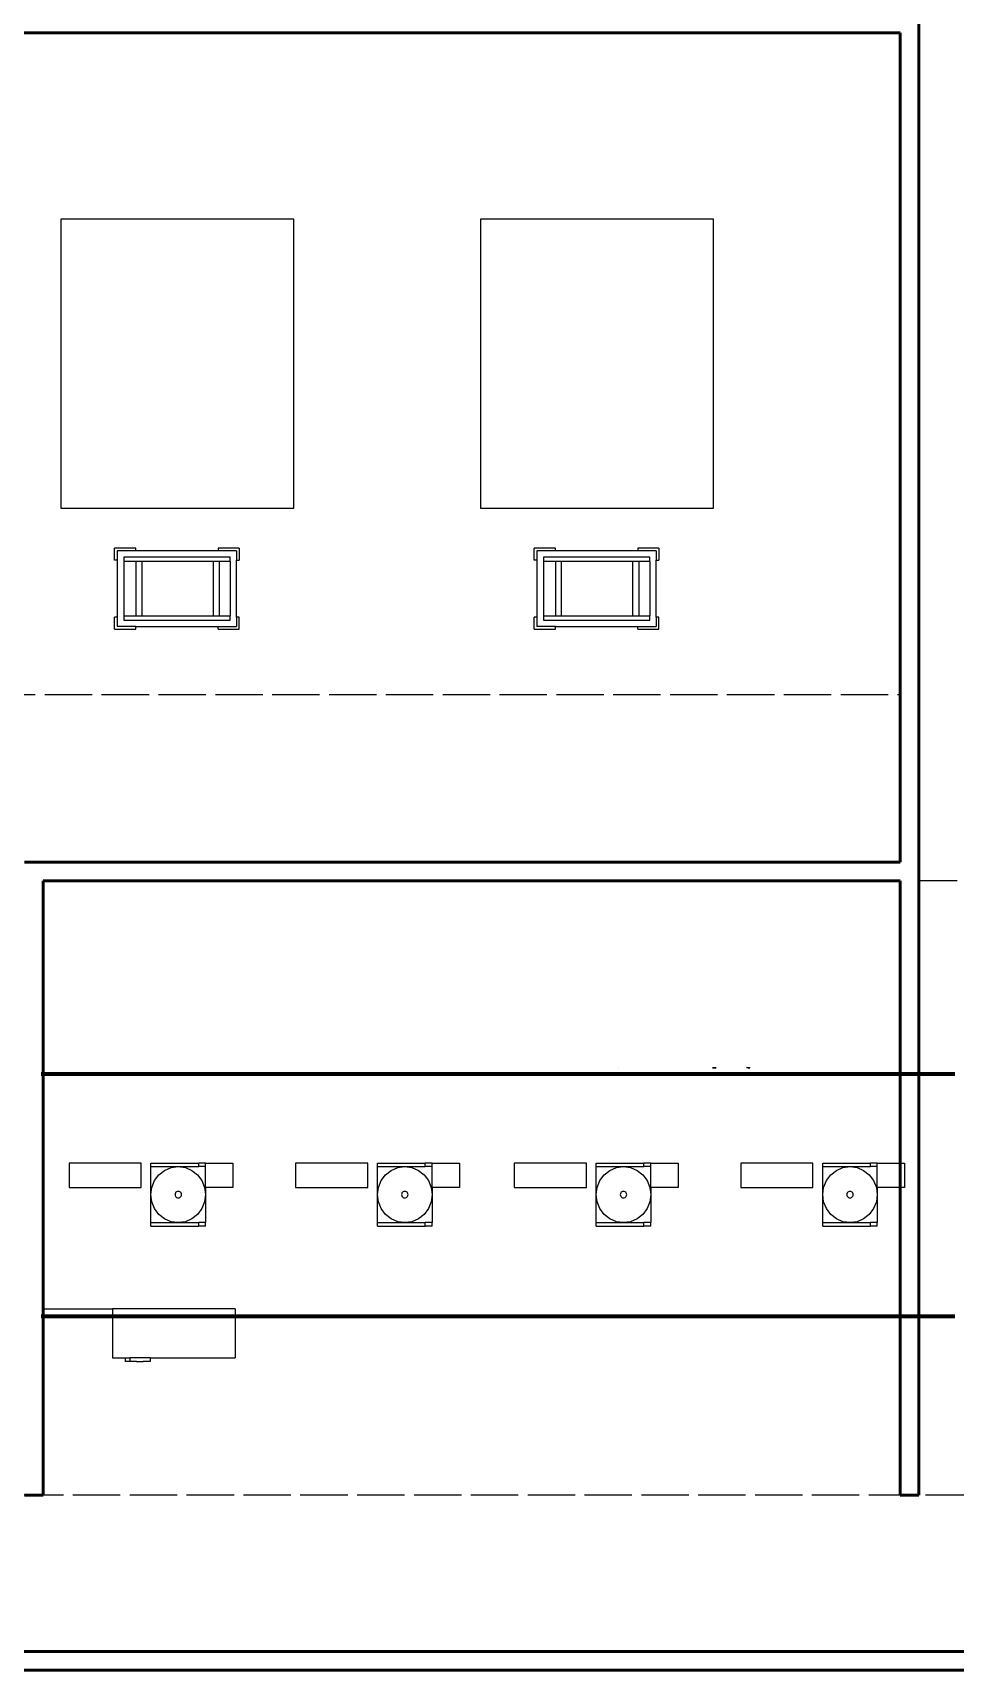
# Model space of a CAD drawing. Header units: millimetres. Extents: x 44692 to 174433, y -26273 to 14445.
# Drawn here: x 156832 to 161778, y -20286 to -11501 of the extents above; entities that cross this region are included whole.
import ezdxf

# ---------------------------------------------------------------- set-up
doc = ezdxf.new("R2010")
doc.units = ezdxf.units.MM
doc.header["$LTSCALE"] = 100
doc.linetypes.add('DASHEDX2', pattern=[3.048, 2.54, -0.508])
for name, color, linetype in [('Area circulacion', 50, 'DASHEDX2'), ('Area proceso', 90, 'DASHEDX2'), ('Maquinas', 200, 'Continuous'), ('Transporte semielaborado', 30, 'Continuous')]:
    doc.layers.add(name, color=color, linetype=linetype)
doc.layers.add('Paredes', color=7, linetype='Continuous', lineweight=50)

# ---------------------------------------------------------------- blocks, each defined once
blk = doc.blocks.new('Bakery Trolley pl')
at = {"layer": 'Transporte semielaborado'}
for p, q in [((0.1804, 0.6253), (0.2371, 0.6253)), ((0.1804, 0.6253), (0.1804, 0.526)), ((0.2371, 0.6127), (0.2371, 0.6253)), ((0.5048, 0.6127), (0.5048, 0.6253)), ((0.5048, 0.6253), (0.5615, 0.6253)), ((0.5615, 0.526), (0.5615, 0.6253)), ((0.2371, 0.6127), (0.1929, 0.6127)), ((0.1929, 0.526), (0.1929, 0.6127)), ((0.2229, 0.5827), (0.2229, 0.0827)), ((0.2429, 0.5827), (0.2229, 0.5827)), ((0.5048, 0.6127), (0.2371, 0.6127)), ((0.2429, 0.5827), (0.2429, 0.5798)), ((0.4989, 0.5827), (0.2429, 0.5827)), ((0.2429, 0.5798), (0.4989, 0.5798)), ((0.2429, 0.5798), (0.2429, 0.5245)), ((0.5189, 0.5827), (0.4989, 0.5827)), ((0.4989, 0.5798), (0.4989, 0.5827)), ((0.4989, 0.5245), (0.4989, 0.5798)), ((0.5489, 0.6127), (0.5048, 0.6127)), ((0.5189, 0.0827), (0.5189, 0.5827)), ((0.5489, 0.526), (0.5489, 0.6127)), ((0.1804, 0.526), (0.1929, 0.526)), ((0.1929, 0.526), (0.1929, 0.1394)), ((0.2429, 0.5245), (0.4989, 0.5245)), ((0.2429, 0.5245), (0.2429, 0.4967)), ((0.2429, 0.4967), (0.4989, 0.4967)), ((0.2429, 0.4967), (0.2429, 0.1615)), ((0.4989, 0.4967), (0.4989, 0.5245)), ((0.4989, 0.1615), (0.4989, 0.4967)), ((0.5489, 0.526), (0.5615, 0.526)), ((0.5489, 0.1394), (0.5489, 0.526)), ((0.2429, 0.1615), (0.4989, 0.1615)), ((0.2429, 0.1615), (0.2429, 0.1325)), ((0.4989, 0.1325), (0.4989, 0.1615)), ((0.1804, 0.1394), (0.1929, 0.1394)), ((0.1804, 0.1394), (0.1804, 0.0402)), ((0.1929, 0.1394), (0.1929, 0.0527)), ((0.2229, 0.0827), (0.2429, 0.0827)), ((0.2429, 0.1325), (0.4989, 0.1325)), ((0.2429, 0.1325), (0.2429, 0.0827)), ((0.4989, 0.0827), (0.2429, 0.0827)), ((0.4989, 0.0827), (0.4989, 0.1325)), ((0.4989, 0.0827), (0.5189, 0.0827)), ((0.5615, 0.1394), (0.5489, 0.1394)), ((0.5489, 0.0527), (0.5489, 0.1394)), ((0.5615, 0.0402), (0.5615, 0.1394)), ((0.1804, 0.0402), (0.2371, 0.0402)), ((0.2371, 0.0527), (0.1929, 0.0527)), ((0.2371, 0.0402), (0.2371, 0.0527)), ((0.2371, 0.0527), (0.5048, 0.0527)), ((0.5048, 0.0527), (0.5048, 0.0402)), ((0.5489, 0.0527), (0.5048, 0.0527)), ((0.5615, 0.0402), (0.5048, 0.0402))]:
    blk.add_line(p, q, dxfattribs=at)

msp = doc.modelspace()

# ---------------------------------------------------------------- linework, layer by layer
at = {"layer": 'Area circulacion'}
msp.add_line((162787.38, -19347.639), (153022.831, -19347.639), dxfattribs=at)
at = {"layer": 'Area proceso'}
for p, q in [((155980.652, -11501.309), (161481.616, -11501.309)), ((161481.616, -15051.309), (161481.616, -11501.309)), ((155981.754, -15051.309), (161481.616, -15051.309))]:
    msp.add_line(p, q, dxfattribs=at)
at = {"layer": 'Area proceso', "color": 3}
for p, q in [((161481.616, -16051.309), (156887.38, -16051.309)), ((161787.38, -16051.309), (161581.616, -16051.309)), ((162787.38, -19347.639), (156787.38, -19347.639))]:
    msp.add_line(p, q, dxfattribs=at)
at = {"layer": 'Maquinas'}
for p, q in [((156981.616, -12501.309), (156981.616, -14051.309)), ((158231.616, -12501.309), (156981.616, -12501.309)), ((158231.616, -14051.309), (158231.616, -12501.309)), ((159231.616, -12501.309), (159231.616, -14051.309)), ((160481.616, -12501.309), (159231.616, -12501.309)), ((160481.616, -14051.309), (160481.616, -12501.309)), ((156981.616, -14051.309), (158231.616, -14051.309)), ((159231.616, -14051.309), (160481.616, -14051.309)), ((156875.828, -17087.366), (161775.828, -17087.366)), ((157026.187, -17565.51), (157026.187, -17697.022)), ((157412.732, -17565.51), (157026.187, -17565.51)), ((157412.732, -17697.022), (157412.732, -17565.51)), ((157465.372, -17584.298), (157465.372, -17565.51)), ((157465.372, -17565.51), (157721.562, -17565.51)), ((157721.562, -17584.298), (157721.562, -17565.51)), ((157758.161, -17565.51), (157721.562, -17565.51)), ((157758.161, -17584.298), (157758.161, -17565.51)), ((157758.161, -17565.51), (157904.556, -17565.51)), ((157904.556, -17565.51), (157904.556, -17697.022)), ((158240.719, -17565.51), (158240.719, -17697.022)), ((158627.263, -17565.51), (158240.719, -17565.51)), ((158627.263, -17697.022), (158627.263, -17565.51)), ((158679.903, -17584.298), (158679.903, -17565.51)), ((158679.903, -17565.51), (158936.094, -17565.51)), ((158936.094, -17584.298), (158936.094, -17565.51)), ((158972.693, -17565.51), (158936.094, -17565.51)), ((158972.693, -17584.298), (158972.693, -17565.51)), ((158972.693, -17565.51), (159119.087, -17565.51)), ((159119.087, -17565.51), (159119.087, -17697.022)), ((159413.264, -17565.51), (159413.264, -17697.022)), ((159799.809, -17565.51), (159413.264, -17565.51)), ((159799.809, -17697.022), (159799.809, -17565.51)), ((159852.449, -17584.298), (159852.449, -17565.51)), ((159852.449, -17565.51), (160108.639, -17565.51)), ((160108.639, -17584.298), (160108.639, -17565.51)), ((160145.238, -17565.51), (160108.639, -17565.51)), ((160145.238, -17584.298), (160145.238, -17565.51)), ((160145.238, -17565.51), (160291.633, -17565.51)), ((160291.633, -17565.51), (160291.633, -17697.022)), ((160627.796, -17565.51), (160627.796, -17697.022)), ((161014.34, -17565.51), (160627.796, -17565.51)), ((161014.34, -17697.022), (161014.34, -17565.51)), ((161066.98, -17584.298), (161066.98, -17565.51)), ((161066.98, -17565.51), (161323.171, -17565.51)), ((161323.171, -17584.298), (161323.171, -17565.51)), ((161359.77, -17565.51), (161323.171, -17565.51)), ((161359.77, -17584.298), (161359.77, -17565.51)), ((161359.77, -17565.51), (161506.164, -17565.51)), ((161506.164, -17565.51), (161506.164, -17697.022)), ((157465.372, -17584.298), (157611.766, -17584.298)), ((157465.372, -17734.597), (157465.372, -17584.298)), ((157484.985, -17659.447), (157508.25, -17628.319)), ((157508.25, -17628.319), (157538.569, -17604.434)), ((157538.569, -17604.434), (157573.877, -17589.419)), ((157573.877, -17589.419), (157611.766, -17584.298)), ((157611.766, -17584.298), (157649.656, -17589.419)), ((157611.766, -17584.298), (157721.562, -17584.298)), ((157649.656, -17589.419), (157684.964, -17604.434)), ((157684.964, -17604.434), (157715.283, -17628.319)), ((157715.283, -17628.319), (157738.548, -17659.447)), ((157758.161, -17584.298), (157721.562, -17584.298)), ((157758.161, -17697.022), (157758.161, -17584.298)), ((158679.903, -17584.298), (158826.298, -17584.298)), ((158679.903, -17734.597), (158679.903, -17584.298)), ((158699.516, -17659.447), (158722.781, -17628.319)), ((158722.781, -17628.319), (158753.1, -17604.434)), ((158753.1, -17604.434), (158788.408, -17589.419)), ((158788.408, -17589.419), (158826.298, -17584.298)), ((158826.298, -17584.298), (158864.188, -17589.419)), ((158826.298, -17584.298), (158936.094, -17584.298)), ((158864.188, -17589.419), (158899.495, -17604.434)), ((158899.495, -17604.434), (158929.815, -17628.319)), ((158929.815, -17628.319), (158953.079, -17659.447)), ((158972.693, -17584.298), (158936.094, -17584.298)), ((158972.693, -17697.022), (158972.693, -17584.298)), ((159852.449, -17584.298), (159998.843, -17584.298)), ((159852.449, -17734.597), (159852.449, -17584.298)), ((159872.062, -17659.447), (159895.327, -17628.319)), ((159895.327, -17628.319), (159925.646, -17604.434)), ((159925.646, -17604.434), (159960.954, -17589.419)), ((159960.954, -17589.419), (159998.843, -17584.298)), ((159998.843, -17584.298), (160036.733, -17589.419)), ((159998.843, -17584.298), (160108.639, -17584.298)), ((160036.733, -17589.419), (160072.041, -17604.434)), ((160072.041, -17604.434), (160102.36, -17628.319)), ((160102.36, -17628.319), (160125.625, -17659.447)), ((160145.238, -17584.298), (160108.639, -17584.298)), ((160145.238, -17697.022), (160145.238, -17584.298)), ((161066.98, -17584.298), (161213.375, -17584.298)), ((161066.98, -17734.597), (161066.98, -17584.298)), ((161086.593, -17659.447), (161109.858, -17628.319)), ((161109.858, -17628.319), (161140.177, -17604.434)), ((161140.177, -17604.434), (161175.485, -17589.419)), ((161175.485, -17589.419), (161213.375, -17584.298)), ((161213.375, -17584.298), (161251.265, -17589.419)), ((161213.375, -17584.298), (161323.171, -17584.298)), ((161251.265, -17589.419), (161286.572, -17604.434)), ((161286.572, -17604.434), (161316.892, -17628.319)), ((161316.892, -17628.319), (161340.156, -17659.447)), ((161359.77, -17584.298), (161323.171, -17584.298)), ((161359.77, -17697.022), (161359.77, -17584.298)), ((157026.187, -17697.022), (157412.732, -17697.022)), ((157465.372, -17734.597), (157470.36, -17695.697)), ((157470.36, -17773.498), (157465.372, -17734.597)), ((157465.372, -17884.897), (157465.372, -17734.597)), ((157470.36, -17695.697), (157484.985, -17659.447)), ((157595.049, -17729.998), (157594.459, -17734.597)), ((157594.459, -17734.597), (157595.049, -17739.196)), ((157596.778, -17725.713), (157595.049, -17729.998)), ((157595.049, -17739.196), (157596.778, -17743.482)), ((157599.528, -17722.033), (157596.778, -17725.713)), ((157596.778, -17743.482), (157599.528, -17747.162)), ((157603.113, -17719.209), (157599.528, -17722.033)), ((157607.287, -17717.434), (157603.113, -17719.209)), ((157611.766, -17716.828), (157607.287, -17717.434)), ((157616.246, -17717.434), (157611.766, -17716.828)), ((157620.42, -17719.209), (157616.246, -17717.434)), ((157624.004, -17722.033), (157620.42, -17719.209)), ((157626.755, -17725.713), (157624.004, -17722.033)), ((157624.004, -17747.162), (157626.755, -17743.482)), ((157628.484, -17729.998), (157626.755, -17725.713)), ((157626.755, -17743.482), (157628.484, -17739.196)), ((157629.074, -17734.597), (157628.484, -17729.998)), ((157628.484, -17739.196), (157629.074, -17734.597)), ((157738.548, -17659.447), (157753.173, -17695.697)), ((157753.173, -17695.697), (157758.161, -17734.597)), ((157758.161, -17734.597), (157753.173, -17773.498)), ((157904.556, -17697.022), (157758.161, -17697.022)), ((157758.161, -17697.022), (157758.161, -17734.597)), ((157758.161, -17734.597), (157758.161, -17884.897)), ((158240.719, -17697.022), (158627.263, -17697.022)), ((158679.903, -17734.597), (158684.891, -17695.697)), ((158684.891, -17773.498), (158679.903, -17734.597)), ((158679.903, -17884.897), (158679.903, -17734.597)), ((158684.891, -17695.697), (158699.516, -17659.447)), ((158809.58, -17729.998), (158808.991, -17734.597)), ((158808.991, -17734.597), (158809.58, -17739.196)), ((158811.309, -17725.713), (158809.58, -17729.998)), ((158809.58, -17739.196), (158811.309, -17743.482)), ((158814.06, -17722.033), (158811.309, -17725.713)), ((158811.309, -17743.482), (158814.06, -17747.162)), ((158817.644, -17719.209), (158814.06, -17722.033)), ((158821.818, -17717.434), (158817.644, -17719.209)), ((158826.298, -17716.828), (158821.818, -17717.434)), ((158830.777, -17717.434), (158826.298, -17716.828)), ((158834.952, -17719.209), (158830.777, -17717.434)), ((158838.536, -17722.033), (158834.952, -17719.209)), ((158841.286, -17725.713), (158838.536, -17722.033)), ((158838.536, -17747.162), (158841.286, -17743.482)), ((158843.015, -17729.998), (158841.286, -17725.713)), ((158841.286, -17743.482), (158843.015, -17739.196)), ((158843.605, -17734.597), (158843.015, -17729.998)), ((158843.015, -17739.196), (158843.605, -17734.597)), ((158953.079, -17659.447), (158967.704, -17695.697)), ((158967.704, -17695.697), (158972.693, -17734.597)), ((158972.693, -17734.597), (158967.704, -17773.498)), ((159119.087, -17697.022), (158972.693, -17697.022)), ((158972.693, -17697.022), (158972.693, -17734.597)), ((158972.693, -17734.597), (158972.693, -17884.897)), ((159413.264, -17697.022), (159799.809, -17697.022)), ((159852.449, -17734.597), (159857.437, -17695.697)), ((159857.437, -17773.498), (159852.449, -17734.597)), ((159852.449, -17884.897), (159852.449, -17734.597)), ((159857.437, -17695.697), (159872.062, -17659.447)), ((159982.126, -17729.998), (159981.536, -17734.597)), ((159981.536, -17734.597), (159982.126, -17739.196)), ((159983.855, -17725.713), (159982.126, -17729.998)), ((159982.126, -17739.196), (159983.855, -17743.482)), ((159986.605, -17722.033), (159983.855, -17725.713)), ((159983.855, -17743.482), (159986.605, -17747.162)), ((159990.19, -17719.209), (159986.605, -17722.033)), ((159994.364, -17717.434), (159990.19, -17719.209)), ((159998.843, -17716.828), (159994.364, -17717.434)), ((160003.323, -17717.434), (159998.843, -17716.828)), ((160007.497, -17719.209), (160003.323, -17717.434)), ((160011.081, -17722.033), (160007.497, -17719.209)), ((160013.832, -17725.713), (160011.081, -17722.033)), ((160011.081, -17747.162), (160013.832, -17743.482)), ((160015.561, -17729.998), (160013.832, -17725.713)), ((160013.832, -17743.482), (160015.561, -17739.196)), ((160016.151, -17734.597), (160015.561, -17729.998)), ((160015.561, -17739.196), (160016.151, -17734.597)), ((160125.625, -17659.447), (160140.25, -17695.697)), ((160140.25, -17695.697), (160145.238, -17734.597)), ((160145.238, -17734.597), (160140.25, -17773.498)), ((160291.633, -17697.022), (160145.238, -17697.022)), ((160145.238, -17697.022), (160145.238, -17734.597)), ((160145.238, -17734.597), (160145.238, -17884.897)), ((160627.796, -17697.022), (161014.34, -17697.022)), ((161066.98, -17734.597), (161071.968, -17695.697)), ((161071.968, -17773.498), (161066.98, -17734.597)), ((161066.98, -17884.897), (161066.98, -17734.597)), ((161071.968, -17695.697), (161086.593, -17659.447)), ((161196.657, -17729.998), (161196.067, -17734.597)), ((161196.067, -17734.597), (161196.657, -17739.196)), ((161198.386, -17725.713), (161196.657, -17729.998)), ((161196.657, -17739.196), (161198.386, -17743.482)), ((161201.137, -17722.033), (161198.386, -17725.713)), ((161198.386, -17743.482), (161201.137, -17747.162)), ((161204.721, -17719.209), (161201.137, -17722.033)), ((161208.895, -17717.434), (161204.721, -17719.209)), ((161213.375, -17716.828), (161208.895, -17717.434)), ((161217.854, -17717.434), (161213.375, -17716.828)), ((161222.028, -17719.209), (161217.854, -17717.434)), ((161225.613, -17722.033), (161222.028, -17719.209)), ((161228.363, -17725.713), (161225.613, -17722.033)), ((161225.613, -17747.162), (161228.363, -17743.482)), ((161230.092, -17729.998), (161228.363, -17725.713)), ((161228.363, -17743.482), (161230.092, -17739.196)), ((161230.682, -17734.597), (161230.092, -17729.998)), ((161230.092, -17739.196), (161230.682, -17734.597)), ((161340.156, -17659.447), (161354.781, -17695.697)), ((161354.781, -17695.697), (161359.77, -17734.597)), ((161359.77, -17734.597), (161354.781, -17773.498)), ((161506.164, -17697.022), (161359.77, -17697.022)), ((161359.77, -17697.022), (161359.77, -17734.597)), ((161359.77, -17734.597), (161359.77, -17884.897)), ((157484.985, -17809.747), (157470.36, -17773.498)), ((157508.25, -17840.875), (157484.985, -17809.747)), ((157599.528, -17747.162), (157603.113, -17749.986)), ((157603.113, -17749.986), (157607.287, -17751.761)), ((157607.287, -17751.761), (157611.766, -17752.366)), ((157611.766, -17752.366), (157616.246, -17751.761)), ((157616.246, -17751.761), (157620.42, -17749.986)), ((157620.42, -17749.986), (157624.004, -17747.162)), ((157738.548, -17809.747), (157715.283, -17840.875)), ((157753.173, -17773.498), (157738.548, -17809.747)), ((158699.516, -17809.747), (158684.891, -17773.498)), ((158722.781, -17840.875), (158699.516, -17809.747)), ((158814.06, -17747.162), (158817.644, -17749.986)), ((158817.644, -17749.986), (158821.818, -17751.761)), ((158821.818, -17751.761), (158826.298, -17752.366)), ((158826.298, -17752.366), (158830.777, -17751.761)), ((158830.777, -17751.761), (158834.952, -17749.986)), ((158834.952, -17749.986), (158838.536, -17747.162)), ((158953.079, -17809.747), (158929.815, -17840.875)), ((158967.704, -17773.498), (158953.079, -17809.747)), ((159872.062, -17809.747), (159857.437, -17773.498)), ((159895.327, -17840.875), (159872.062, -17809.747)), ((159986.605, -17747.162), (159990.19, -17749.986)), ((159990.19, -17749.986), (159994.364, -17751.761)), ((159994.364, -17751.761), (159998.843, -17752.366)), ((159998.843, -17752.366), (160003.323, -17751.761)), ((160003.323, -17751.761), (160007.497, -17749.986)), ((160007.497, -17749.986), (160011.081, -17747.162)), ((160125.625, -17809.747), (160102.36, -17840.875)), ((160140.25, -17773.498), (160125.625, -17809.747)), ((161086.593, -17809.747), (161071.968, -17773.498)), ((161109.858, -17840.875), (161086.593, -17809.747)), ((161201.137, -17747.162), (161204.721, -17749.986)), ((161204.721, -17749.986), (161208.895, -17751.761)), ((161208.895, -17751.761), (161213.375, -17752.366)), ((161213.375, -17752.366), (161217.854, -17751.761)), ((161217.854, -17751.761), (161222.028, -17749.986)), ((161222.028, -17749.986), (161225.613, -17747.162)), ((161340.156, -17809.747), (161316.892, -17840.875)), ((161354.781, -17773.498), (161340.156, -17809.747)), ((157465.372, -17903.684), (157465.372, -17884.897)), ((157465.372, -17884.897), (157611.766, -17884.897)), ((157465.372, -17903.684), (157721.562, -17903.684)), ((157538.569, -17864.76), (157508.25, -17840.875)), ((157573.877, -17879.775), (157538.569, -17864.76)), ((157611.766, -17884.897), (157573.877, -17879.775)), ((157649.656, -17879.775), (157611.766, -17884.897)), ((157611.766, -17884.897), (157721.562, -17884.897)), ((157684.964, -17864.76), (157649.656, -17879.775)), ((157715.283, -17840.875), (157684.964, -17864.76)), ((157721.562, -17903.684), (157721.562, -17884.897)), ((157758.161, -17884.897), (157721.562, -17884.897)), ((157758.161, -17903.684), (157721.562, -17903.684)), ((157758.161, -17903.684), (157758.161, -17884.897)), ((158679.903, -17903.684), (158679.903, -17884.897)), ((158679.903, -17884.897), (158826.298, -17884.897)), ((158679.903, -17903.684), (158936.094, -17903.684)), ((158753.1, -17864.76), (158722.781, -17840.875)), ((158788.408, -17879.775), (158753.1, -17864.76)), ((158826.298, -17884.897), (158788.408, -17879.775)), ((158864.188, -17879.775), (158826.298, -17884.897)), ((158826.298, -17884.897), (158936.094, -17884.897)), ((158899.495, -17864.76), (158864.188, -17879.775)), ((158929.815, -17840.875), (158899.495, -17864.76)), ((158936.094, -17903.684), (158936.094, -17884.897)), ((158972.693, -17884.897), (158936.094, -17884.897)), ((158972.693, -17903.684), (158936.094, -17903.684)), ((158972.693, -17903.684), (158972.693, -17884.897)), ((159852.449, -17903.684), (159852.449, -17884.897)), ((159852.449, -17884.897), (159998.843, -17884.897)), ((159852.449, -17903.684), (160108.639, -17903.684)), ((159925.646, -17864.76), (159895.327, -17840.875)), ((159960.954, -17879.775), (159925.646, -17864.76)), ((159998.843, -17884.897), (159960.954, -17879.775)), ((160036.733, -17879.775), (159998.843, -17884.897)), ((159998.843, -17884.897), (160108.639, -17884.897)), ((160072.041, -17864.76), (160036.733, -17879.775)), ((160102.36, -17840.875), (160072.041, -17864.76)), ((160108.639, -17903.684), (160108.639, -17884.897)), ((160145.238, -17884.897), (160108.639, -17884.897)), ((160145.238, -17903.684), (160108.639, -17903.684)), ((160145.238, -17903.684), (160145.238, -17884.897)), ((161066.98, -17903.684), (161066.98, -17884.897)), ((161066.98, -17884.897), (161213.375, -17884.897)), ((161066.98, -17903.684), (161323.171, -17903.684)), ((161140.177, -17864.76), (161109.858, -17840.875)), ((161175.485, -17879.775), (161140.177, -17864.76)), ((161213.375, -17884.897), (161175.485, -17879.775)), ((161251.265, -17879.775), (161213.375, -17884.897)), ((161213.375, -17884.897), (161323.171, -17884.897)), ((161286.572, -17864.76), (161251.265, -17879.775)), ((161316.892, -17840.875), (161286.572, -17864.76)), ((161323.171, -17903.684), (161323.171, -17884.897)), ((161359.77, -17884.897), (161323.171, -17884.897)), ((161359.77, -17903.684), (161323.171, -17903.684)), ((161359.77, -17903.684), (161359.77, -17884.897)), ((156887.38, -18347.643), (157258.844, -18347.643)), ((157258.844, -18347.643), (157258.844, -18610.667)), ((157917.62, -18347.643), (157258.844, -18347.643)), ((157917.62, -18347.643), (157917.62, -18610.667)), ((157906.068, -18383.7), (161775.828, -18383.7)), ((157258.844, -18610.667), (157327.398, -18610.667)), ((157327.398, -18610.667), (157327.398, -18629.454)), ((157327.398, -18610.667), (157351.147, -18610.667)), ((157351.147, -18610.667), (157351.147, -18629.454)), ((157460.943, -18610.667), (157351.147, -18610.667)), ((157460.943, -18610.667), (157460.943, -18629.454)), ((157460.943, -18610.667), (157917.62, -18610.667)), ((157351.147, -18629.454), (157327.398, -18629.454)), ((157388.356, -18629.454), (157351.147, -18629.454)), ((157388.356, -18629.454), (157423.734, -18629.454)), ((157460.943, -18629.454), (157423.734, -18629.454))]:
    msp.add_line(p, q, dxfattribs=at)
at = {"layer": 'Maquinas', "lineweight": 100}
for p, q in [((161775.828, -17087.366), (156875.828, -17087.366)), ((159972.066, -17051.309), (159972.066, -17051.309)), ((156875.828, -18387.366), (161775.828, -18387.366))]:
    msp.add_line(p, q, dxfattribs=at)
for centre, radius, start, end in [((161734.799, -17101.758), 1250.658, 177.6882148, 177.9476968), ((161825.491, -17185.648), 1166.284, 173.3856737, 173.6655107)]:
    msp.add_arc(centre, radius, start, end, dxfattribs=at)
at = {"layer": 'Paredes'}
for p, q in [((161581.616, -11501.309), (161581.616, -6946.345)), ((155981.616, -11501.309), (161481.616, -11501.309)), ((161481.616, -15051.309), (161481.616, -11501.309)), ((161581.616, -11647.167), (161581.616, -11501.309)), ((161481.616, -15197.167), (161481.615, -11647.167)), ((161581.616, -11647.167), (161581.616, -16037.741)), ((161481.616, -15197.167), (161481.616, -15951.309)), ((156787.38, -15951.309), (161481.616, -15951.309)), ((161581.616, -15951.309), (161581.616, -16051.309)), ((156887.38, -16051.309), (156887.38, -17051.309)), ((156887.38, -16051.309), (161481.616, -16051.309)), ((161481.616, -16051.309), (161481.616, -19347.639)), ((161581.616, -16051.309), (161581.616, -19347.639)), ((156887.38, -17051.309), (156887.38, -19347.639)), ((151441.652, -20186.091), (165913.246, -20186.091)), ((151441.652, -20286.091), (166013.246, -20286.091))]:
    msp.add_line(p, q, dxfattribs=at)
at = {"layer": 'Paredes', "color": 0}
for p, q in [((156787.38, -19347.639), (156887.38, -19347.639)), ((161481.616, -19347.639), (161581.616, -19347.639))]:
    msp.add_line(p, q, dxfattribs=at)

# ---------------------------------------------------------------- block references
at = {"layer": 'Transporte semielaborado', "xscale": 1141.039974711085, "yscale": 1141.039974711085, "zscale": 1141.039974711085, "rotation": 90}
for p in [(157984.073, -14907.211), (160234.073, -14907.211)]:
    msp.add_blockref('Bakery Trolley pl', p, dxfattribs=at)

doc.saveas('drawing.dxf')
